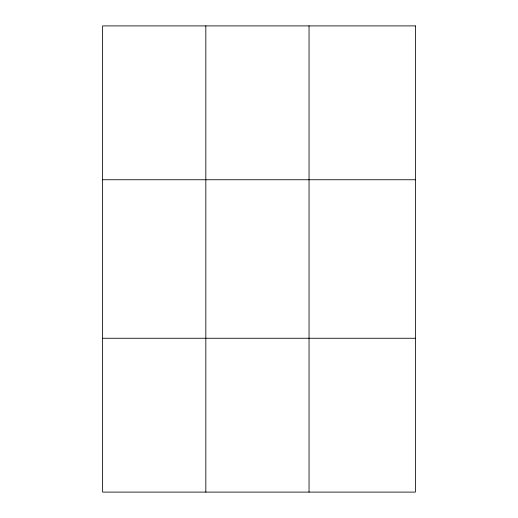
<?xml version="1.0" encoding="UTF-8"?>
<svg xmlns="http://www.w3.org/2000/svg" width="518" height="518" viewBox="0 0 518 518"><rect width="100%" height="100%" fill="white"/><g stroke="black" fill="none" stroke-linecap="round" stroke-linejoin="round"><path stroke-width="0.78" d="M205.827 492.1L205.827 25.9M309.045 492.1L309.045 25.9M102.616 179.746L415.384 179.746M102.616 338.254L415.384 338.254M415.384 25.9L102.616 25.9L102.616 492.1L415.384 492.1L415.384 25.9"/></g></svg>
